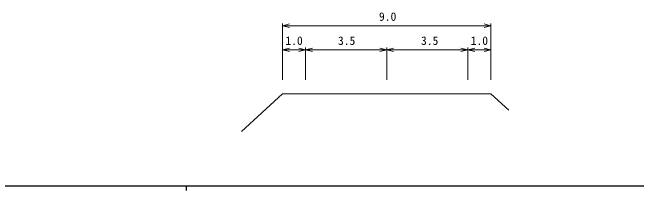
# Model space of a CAD drawing. Units: millimetres on the paper, enlarged 1000 times, with parts at other scales. Extents: x 40000 to 680000, y 20000 to 380000.
# Drawn here: x 230489 to 365183, y 204000 to 242506 of the extents above; entities that cross this region are included whole.
import ezdxf
from ezdxf.enums import TextEntityAlignment as Align

# ---------------------------------------------------------------- set-up
doc = ezdxf.new("R2010")
doc.units = ezdxf.units.MM
doc.header["$LTSCALE"] = 1000
for name, color, linetype, lineweight in [('M-BGD', 7, 'Continuous', 13), ('M-STR-HTXT', 7, 'Continuous', 13), ('M-TTL-BAND', 7, 'Continuous', 25)]:
    doc.layers.add(name, color=color, linetype=linetype, lineweight=lineweight)
doc.styles.add('ＭＳ ゴシック', font='')
doc.styles.get('ＭＳ ゴシック').set_extended_font_data('MS Gothic')

msp = doc.modelspace()

# ---------------------------------------------------------------- linework, layer by layer
at = {"layer": 'M-BGD'}
for p, q in [((288764, 227966), (288764, 240146)), ((288764, 239646), (290264, 240021)), ((333764, 239646), (332264, 240021)), ((333764, 227966), (333764, 240146)), ((288764, 239646), (333764, 239646)), ((288764, 239646), (290264, 239271)), ((333764, 239646), (332264, 239271)), ((288764, 227966), (288764, 234941)), ((288764, 234441), (290264, 234816)), ((288764, 234441), (293764, 234441)), ((288764, 234441), (290264, 234066)), ((293764, 234441), (292264, 234816)), ((293764, 234441), (292264, 234066)), ((293764, 227966), (293764, 234941)), ((293764, 227966), (293764, 234941)), ((293764, 234441), (295264, 234816)), ((293764, 234441), (311264, 234441)), ((293764, 234441), (295264, 234066)), ((311264, 234441), (309764, 234816)), ((311264, 234441), (309764, 234066)), ((311264, 227966), (311264, 234941)), ((311264, 227966), (311264, 234941)), ((311264, 234441), (312764, 234816)), ((311264, 234441), (328764, 234441)), ((311264, 234441), (312764, 234066)), ((328764, 234441), (327264, 234816)), ((328764, 234441), (327264, 234066)), ((328764, 227966), (328764, 234941)), ((328764, 227966), (328764, 234941)), ((328764, 234441), (330264, 234816)), ((328764, 234441), (333764, 234441)), ((328764, 234441), (330264, 234066)), ((333764, 234441), (332264, 234816)), ((333764, 234441), (332264, 234066)), ((333764, 227966), (333764, 234941)), ((288764, 224927), (279915, 216782)), ((288764, 224927), (293764, 224927)), ((293764, 224927), (311264, 224927)), ((311264, 224927), (328764, 224927)), ((328764, 224927), (333764, 224927))]:
    msp.add_line(p, q, dxfattribs=at)
at = {"layer": 'M-STR-HTXT'}
msp.add_line((333764, 224927), (337616, 221381), dxfattribs=at)
at = {"layer": 'M-TTL-BAND'}
for p, q in [((40000, 205000), (579000, 205000)), ((268000, 205000), (268000, 204000))]:
    msp.add_line(p, q, dxfattribs=at)

# ---------------------------------------------------------------- texts
at = {"layer": 'M-BGD', "style": 'ＭＳ ゴシック'}
for s, p in [('9.0', (311461, 240146)), ('1.0', (291264, 234941)), ('3.5', (302612, 234941)), ('3.5', (320538, 234941)), ('1.0', (331264, 234941))]:
    msp.add_text(s, height=1833, dxfattribs=at).set_placement(p, align=Align.BOTTOM_CENTER)

doc.saveas('drawing.dxf')
